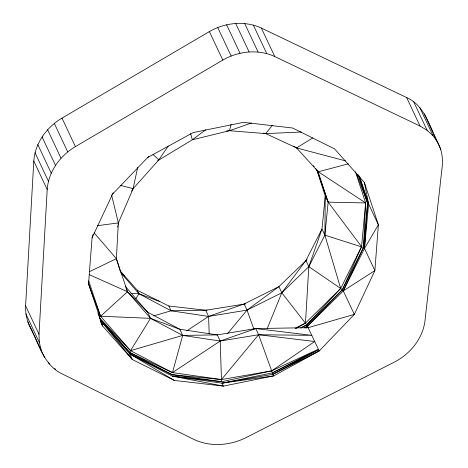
<?xml version="1.0" encoding="UTF-8"?>
<svg xmlns="http://www.w3.org/2000/svg" width="468" height="468" viewBox="0 0 468 468"><rect width="100%" height="100%" fill="white"/><g stroke="black" fill="none" stroke-linecap="round" stroke-linejoin="round"><path stroke-width="0.7" d="M355.452 171.733L365.637 202.942L363.478 247.502L343.296 290.926L307.523 326.132L304.294 327.816L307.523 326.132L342.371 289.786L363.478 247.502L367.596 203.258L358.359 174.968M120.182 271.107L116.374 258.681L118.351 222.926L111.559 194.899M25.605 305.785L33.795 161.062C35.018 143.044 46.736 127.15 61.992 118.111L209.389 31.59C224.956 22.587 244.787 20.381 261.337 28.045L406.645 97.56C424.728 105.505 429.495 126.301 437.709 142.272C441.517 149.397 443.032 157.488 442.307 165.514L425.008 320.703C422.785 338.662 410.19 353.954 394.378 362.097L246.004 437.633C229.806 445.758 209.916 447.197 193.378 439.2L62.519 374.049C44.46 365.882 39.259 345.337 31.169 329.121C27.167 322.013 25.307 313.929 25.605 305.785L39.014 334.281L39.33 342.477L41.202 350.327L44.577 357.616M39.014 334.281L47.204 189.558C48.426 171.54 60.144 155.651 75.401 146.613L222.797 60.085C238.364 51.082 258.196 48.877 274.751 56.54L420.059 126.056L427.138 130.326L433.087 135.79L437.709 142.272M92.056 237.879L112.601 194.044L147.724 157.47L193.19 132.567L243.518 122.335L292.629 128.01L334.608 148.906L364.385 182.508L378.372 224.757L374.886 270.562L354.34 314.397L319.211 350.971L273.745 375.874L223.423 386.106L174.307 380.431L132.327 359.535L102.55 325.933L88.563 283.684L92.056 237.879L93.021 234.398M293.512 146.069L296.583 147.929L318.293 171.785L365.637 202.942L361.559 246.665L342.371 289.786L306.751 324.839L301 327.986M364.385 182.508L368.614 204.025L364.484 248.461L343.296 290.926L354.34 314.397L308.248 327.67L255.721 328.577L217.292 334.889L182.678 335.416L130.502 350.667L129.659 352.515L172.101 374.692L221.656 381.712L271.651 370.855L318.386 349.216L272.411 372.891L222.031 383.152L172.277 376.108L129.654 353.843L100.181 319.966M117.655 227.155L117.889 225.746M118.117 224.336L118.351 222.926L133.134 188.651L137.639 167.486M157.716 160.735L192.348 139.762L229.484 130.712L231.11 124.406M94.132 232.848L116.374 258.681L127.518 291.763L150.52 318.357L182.678 335.416L220.188 341.043L258.617 334.731L314.765 341.517L271.651 370.855L221.463 379.56L172.47 372.604L182.678 335.416L179.782 329.261L147.625 312.203L127.518 291.763L126.073 288.686M267.216 328.641L281.806 292.781L305.92 260.536L321.99 228.998L325.254 195.981L316.742 169.767M112.601 194.044L113.338 192.804M135.855 298.707L138.932 293.74L137.323 290.318L120.721 271.58M131.596 191.096L133.134 188.651L158.857 159.828L168.228 146.028M226.57 130.923L229.484 130.712L265.713 133.608L272.423 125.219M227.524 333.643L247.028 310.108L278.91 286.627L307.055 259.652M147.724 157.47L148.748 156.447M186.861 330.806L208.605 316.421L244.132 303.954L278.91 286.627L281.806 292.781L306.751 324.839L319.211 350.971L273.002 374.289L222.031 383.152L223.423 386.106L172.277 376.108L221.656 381.712L221.463 379.56L258.617 334.731L311.869 335.363L255.721 328.577L220.188 341.043L172.47 372.604L130.502 350.667L100.544 316.216L127.518 291.763L89.417 274.728M205.744 129.759L192.348 139.762L190.611 133.544M263.578 133.111L265.713 133.608L296.583 147.929L312.688 137.931M296.033 328.407L305.464 323.084L340.686 288.446L361.559 246.665L328.15 202.135L325.254 195.981L324.886 235.152L340.686 288.446L343.296 290.926L374.886 270.562L364.484 248.461L363.478 247.502L324.886 235.152L321.99 228.998L308.821 266.69L305.464 323.084L295.086 328.378M273.002 374.289L318.69 349.865L272.411 372.891L273.745 375.874L222.031 383.152M300.93 327.811L306.751 324.839L340.686 288.446L308.821 266.69L305.92 260.536M89.417 271.674L116.374 258.681M229.484 130.712L251.503 122.955M153.703 315.877L171.089 310.793L207.143 310.173M348.321 163.829L318.293 171.785L315.561 168.451M137.323 290.318L168.837 306.008L205.709 310.266L245.519 303.89M97.537 225.664L118.351 222.926M265.713 133.608L301.316 132.017M365.637 202.942L328.15 202.135L316.842 169.761M130.97 293.395L138.932 293.74L159.834 301.527M88.347 283.725L100.544 316.216L150.52 318.357L179.782 329.261L217.292 334.889L220.188 341.043L221.463 379.56L172.101 374.692L129.654 353.843L132.327 359.535L101.07 321.136M121.101 273.113L138.932 293.74L171.089 310.793L208.605 316.421L247.028 310.108L281.806 292.781L308.821 266.69L324.886 235.152L328.15 202.135L317.714 170.551M120.469 185.375L133.134 188.651M296.583 147.929L345.519 160.869M100.199 319.942L129.659 352.515L172.47 372.604M129.654 353.843L174.307 380.431M153.036 154.534L158.857 159.828M120.498 271.779L124.552 275.904M129.659 352.515L99.356 317.684L130.502 350.667L150.52 318.357L147.625 312.203L125.096 286.153M313.279 165.672L314.192 166.784M31.169 329.121L31.964 330.203M432.923 132.713L424.3 113.777M433.532 134.006L440.844 149.549M419.679 107.295L433.087 135.79M413.73 101.831L427.138 130.326M406.645 97.56L420.059 126.056M358.599 174.991L368.614 204.025L378.372 224.757L364.484 248.461L367.596 203.258L356.534 173.529M261.337 28.045L274.751 56.54M253.323 25.079L266.731 53.574M244.676 23.511L258.084 52.007M235.679 23.4L249.087 51.895M226.606 24.745L240.014 53.241M217.749 27.507L231.163 56.002M209.389 31.59L222.797 60.085M244.132 303.954L247.028 310.108L253.913 329.197M255.721 328.577L258.617 334.731L272.411 372.891M205.709 310.266L208.605 316.421L209.184 333.865M168.837 306.008L171.089 310.793M61.992 118.111L75.401 146.613M54.317 123.417L67.725 151.913M47.601 129.735L61.01 158.231M42.05 136.878L55.458 165.374M37.82 144.63L51.234 173.125M35.041 152.773L48.45 181.268M33.795 161.062L47.204 189.558M100.737 322.083L102.55 325.933L97.941 312.922M54.785 368.357L55.394 369.656M25.921 313.975L39.33 342.477M48.438 362.179L49.356 364.122M27.793 321.832L41.202 350.327M88.692 280.882L100.544 316.216M359.798 176.998L368.614 204.025M88.534 282.239L88.563 283.684M307.944 327.021L305.99 327.992L307.944 327.021"/></g></svg>
